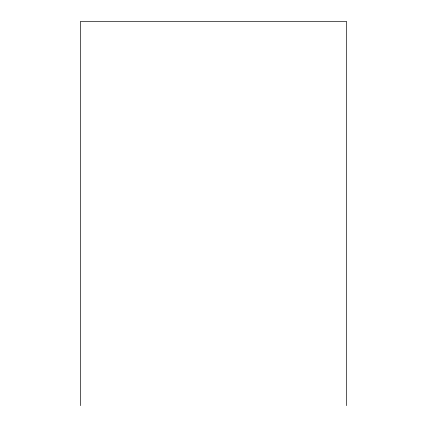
<?xml version="1.0" encoding="UTF-8"?>
<svg xmlns="http://www.w3.org/2000/svg" width="427" height="427" viewBox="0 0 427 427"><rect width="100%" height="100%" fill="white"/><g stroke="black" fill="none" stroke-linecap="round" stroke-linejoin="round"><path stroke-width="0.64" d="M346.489 405.65L346.489 21.35L80.511 21.35L80.511 405.65"/></g></svg>
